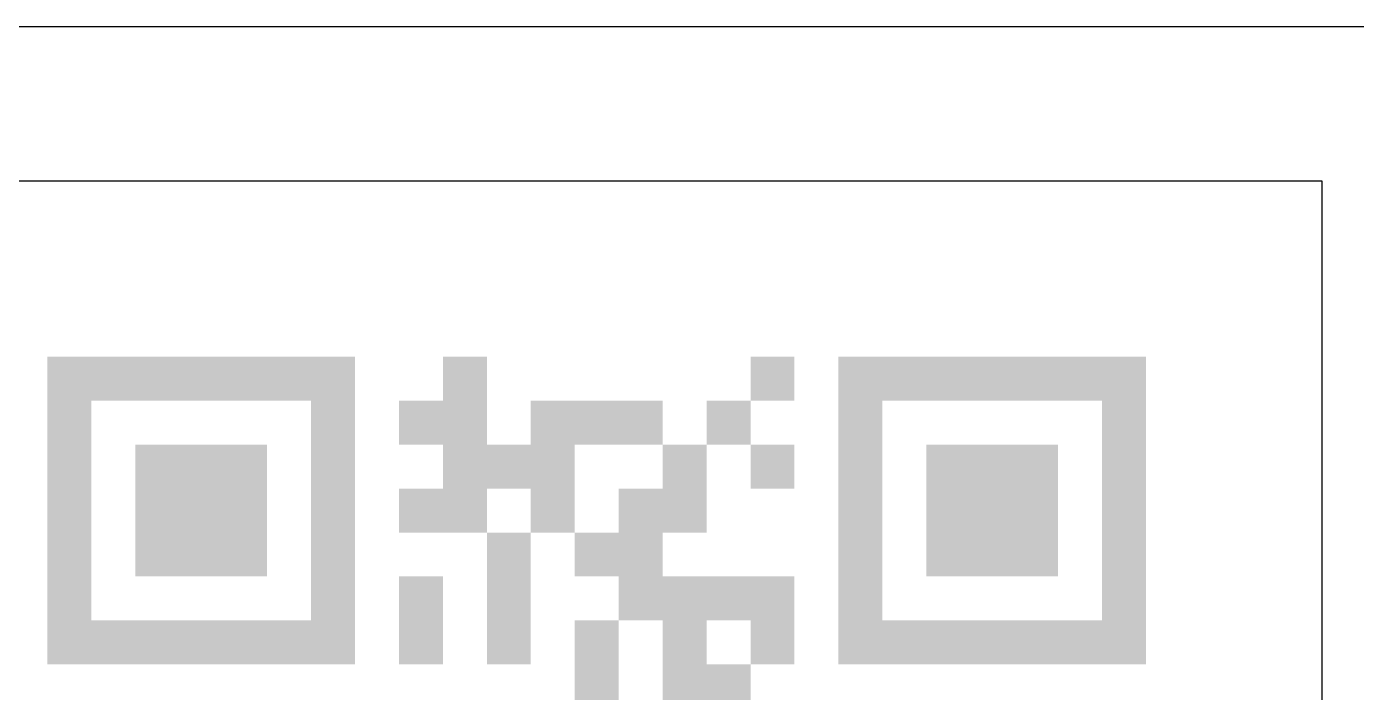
# Paper-space layout 'A0 - Landscape' of a CAD drawing. Header units: millimetres. Extents: x 0 to 1494, y 0 to 841.
# Drawn here: x 1145.86 to 1154.94, y 29.96 to 34.5 of the extents above; entities that cross this region are included whole.
import ezdxf
from ezdxf.enums import TextEntityAlignment as Align

# ---------------------------------------------------------------- set-up
doc = ezdxf.new("R2010")
doc.units = ezdxf.units.MM
for name, color, linetype in [('CDL_TITLE_BLOCK', 7, 'Continuous'), ('CDL_TITLE_BLOCK_CYAN', 4, 'Continuous'), ('CDL_TITLE_BLOCK_RED', 1, 'Continuous')]:
    doc.layers.add(name, color=color, linetype=linetype)
doc.styles.add('RHI_HEADER2017-H1_5', font='arial.ttf', dxfattribs={"height": 1.5})
doc.styles.add('RHI_HEADER2017-H2', font='arial.ttf', dxfattribs={"height": 2})
doc.styles.add('RHI_HEADER2017-H3', font='arial.ttf', dxfattribs={"height": 3})
doc.styles.add('RHI_HEADER2017-H4', font='arial.ttf', dxfattribs={"height": 4})

# ---------------------------------------------------------------- blocks, each defined once
blk = doc.blocks.new('LANDSCAPE_DIN_TITLEBLOCK_REV07_ISO7200')
at = {"layer": 'CDL_TITLE_BLOCK_CYAN'}
h = blk.add_hatch(color=256, dxfattribs=at)
h.dxf.hatch_style = 1
h.paths.add_polyline_path([(-32.7, 21.9509), (-32.7, 22.2509), (-33, 22.2509), (-33, 21.9509)])
h = blk.add_hatch(color=256, dxfattribs=at)
h.dxf.hatch_style = 1
h.paths.add_polyline_path([(-32.4, 22.2509), (-32.7, 22.2509), (-32.7, 21.9509), (-32.4, 21.9509)])
h = blk.add_hatch(color=256, dxfattribs=at)
h.dxf.hatch_style = 1
h.paths.add_polyline_path([(-32.1, 22.2509), (-32.4, 22.2509), (-32.4, 21.9509), (-32.1, 21.9509)])
h = blk.add_hatch(color=256, dxfattribs=at)
h.dxf.hatch_style = 1
h.paths.add_polyline_path([(-31.8, 22.2509), (-32.1, 22.2509), (-32.1, 21.9509), (-31.8, 21.9509)])
h = blk.add_hatch(color=256, dxfattribs=at)
h.dxf.hatch_style = 1
h.paths.add_polyline_path([(-31.5, 21.9509), (-31.5, 22.2509), (-31.8, 22.2509), (-31.8, 21.9509)])
h = blk.add_hatch(color=256, dxfattribs=at)
h.dxf.hatch_style = 1
h.paths.add_polyline_path([(-31.2, 22.2509), (-31.5, 22.2509), (-31.5, 21.9509), (-31.2, 21.9509)])
h = blk.add_hatch(color=256, dxfattribs=at)
h.dxf.hatch_style = 1
h.paths.add_polyline_path([(-31.2, 21.9509), (-30.9, 21.9509), (-30.9, 22.2509), (-31.2, 22.2509)])
h = blk.add_hatch(color=256, dxfattribs=at)
h.dxf.hatch_style = 1
h.paths.add_polyline_path([(-30, 21.9509), (-30, 22.2509), (-30.3, 22.2509), (-30.3, 21.9509)])
h = blk.add_hatch(color=256, dxfattribs=at)
h.dxf.hatch_style = 1
h.paths.add_polyline_path([(-27.9, 21.9509), (-27.9, 22.2509), (-28.2, 22.2509), (-28.2, 21.9509)])
h = blk.add_hatch(color=256, dxfattribs=at)
h.dxf.hatch_style = 1
h.paths.add_polyline_path([(-27.3, 21.9509), (-27.3, 22.2509), (-27.6, 22.2509), (-27.6, 21.9509)])
h = blk.add_hatch(color=256, dxfattribs=at)
h.dxf.hatch_style = 1
h.paths.add_polyline_path([(-27, 22.2509), (-27.3, 22.2509), (-27.3, 21.9509), (-27, 21.9509)])
h = blk.add_hatch(color=256, dxfattribs=at)
h.dxf.hatch_style = 1
h.paths.add_polyline_path([(-26.7, 22.2509), (-27, 22.2509), (-27, 21.9509), (-26.7, 21.9509)])
h = blk.add_hatch(color=256, dxfattribs=at)
h.dxf.hatch_style = 1
h.paths.add_polyline_path([(-26.4, 22.2509), (-26.7, 22.2509), (-26.7, 21.9509), (-26.4, 21.9509)])
h = blk.add_hatch(color=256, dxfattribs=at)
h.dxf.hatch_style = 1
h.paths.add_polyline_path([(-26.1, 21.9509), (-26.1, 22.2509), (-26.4, 22.2509), (-26.4, 21.9509)])
h = blk.add_hatch(color=256, dxfattribs=at)
h.dxf.hatch_style = 1
h.paths.add_polyline_path([(-25.8, 22.2509), (-26.1, 22.2509), (-26.1, 21.9509), (-25.8, 21.9509)])
h = blk.add_hatch(color=256, dxfattribs=at)
h.dxf.hatch_style = 1
h.paths.add_polyline_path([(-25.8, 21.9509), (-25.5, 21.9509), (-25.5, 22.2509), (-25.8, 22.2509)])
h = blk.add_hatch(color=256, dxfattribs=at)
h.dxf.hatch_style = 1
h.paths.add_polyline_path([(-32.7, 21.9509), (-33, 21.9509), (-33, 21.6509), (-32.7, 21.6509)])
h = blk.add_hatch(color=256, dxfattribs=at)
h.dxf.hatch_style = 1
h.paths.add_polyline_path([(-31.2, 21.9509), (-31.2, 21.6509), (-30.9, 21.6509), (-30.9, 21.9509)])
h = blk.add_hatch(color=256, dxfattribs=at)
h.dxf.hatch_style = 1
h.paths.add_polyline_path([(-30.3, 21.9509), (-30.6, 21.9509), (-30.6, 21.6509), (-30.3, 21.6509)])
h = blk.add_hatch(color=256, dxfattribs=at)
h.dxf.hatch_style = 1
h.paths.add_polyline_path([(-30, 21.6509), (-30, 21.9509), (-30.3, 21.9509), (-30.3, 21.6509)])
h = blk.add_hatch(color=256, dxfattribs=at)
h.dxf.hatch_style = 1
h.paths.add_polyline_path([(-29.7, 21.6509), (-29.4, 21.6509), (-29.4, 21.9509), (-29.7, 21.9509)])
h = blk.add_hatch(color=256, dxfattribs=at)
h.dxf.hatch_style = 1
h.paths.add_polyline_path([(-29.4, 21.6509), (-29.1, 21.6509), (-29.1, 21.9509), (-29.4, 21.9509)])
h = blk.add_hatch(color=256, dxfattribs=at)
h.dxf.hatch_style = 1
h.paths.add_polyline_path([(-28.8, 21.6509), (-28.8, 21.9509), (-29.1, 21.9509), (-29.1, 21.6509)])
h = blk.add_hatch(color=256, dxfattribs=at)
h.dxf.hatch_style = 1
h.paths.add_polyline_path([(-28.5, 21.6509), (-28.2, 21.6509), (-28.2, 21.9509), (-28.5, 21.9509)])
h = blk.add_hatch(color=256, dxfattribs=at)
h.dxf.hatch_style = 1
h.paths.add_polyline_path([(-27.3, 21.9509), (-27.6, 21.9509), (-27.6, 21.6509), (-27.3, 21.6509)])
h = blk.add_hatch(color=256, dxfattribs=at)
h.dxf.hatch_style = 1
h.paths.add_polyline_path([(-25.8, 21.9509), (-25.8, 21.6509), (-25.5, 21.6509), (-25.5, 21.9509)])
h = blk.add_hatch(color=256, dxfattribs=at)
h.dxf.hatch_style = 1
h.paths.add_polyline_path([(-32.7, 21.6509), (-33, 21.6509), (-33, 21.3509), (-32.7, 21.3509)])
h = blk.add_hatch(color=256, dxfattribs=at)
h.dxf.hatch_style = 1
h.paths.add_polyline_path([(-32.1, 21.6509), (-32.4, 21.6509), (-32.4, 21.3509), (-32.1, 21.3509)])
h = blk.add_hatch(color=256, dxfattribs=at)
h.dxf.hatch_style = 1
h.paths.add_polyline_path([(-31.8, 21.6509), (-32.1, 21.6509), (-32.1, 21.3509), (-31.8, 21.3509)])
h = blk.add_hatch(color=256, dxfattribs=at)
h.dxf.hatch_style = 1
h.paths.add_polyline_path([(-31.5, 21.3509), (-31.5, 21.6509), (-31.8, 21.6509), (-31.8, 21.3509)])
h = blk.add_hatch(color=256, dxfattribs=at)
h.dxf.hatch_style = 1
h.paths.add_polyline_path([(-31.2, 21.3509), (-30.9, 21.3509), (-30.9, 21.6509), (-31.2, 21.6509)])
h = blk.add_hatch(color=256, dxfattribs=at)
h.dxf.hatch_style = 1
h.paths.add_polyline_path([(-30, 21.6509), (-30.3, 21.6509), (-30.3, 21.3509), (-30, 21.3509)])
h = blk.add_hatch(color=256, dxfattribs=at)
h.dxf.hatch_style = 1
h.paths.add_polyline_path([(-29.7, 21.3509), (-29.7, 21.6509), (-30, 21.6509), (-30, 21.3509)])
h = blk.add_hatch(color=256, dxfattribs=at)
h.dxf.hatch_style = 1
h.paths.add_polyline_path([(-29.4, 21.6509), (-29.7, 21.6509), (-29.7, 21.3509), (-29.4, 21.3509)])
h = blk.add_hatch(color=256, dxfattribs=at)
h.dxf.hatch_style = 1
h.paths.add_polyline_path([(-28.8, 21.6509), (-28.8, 21.3509), (-28.5, 21.3509), (-28.5, 21.6509)])
h = blk.add_hatch(color=256, dxfattribs=at)
h.dxf.hatch_style = 1
h.paths.add_polyline_path([(-28.2, 21.3509), (-27.9, 21.3509), (-27.9, 21.6509), (-28.2, 21.6509)])
h = blk.add_hatch(color=256, dxfattribs=at)
h.dxf.hatch_style = 1
h.paths.add_polyline_path([(-27.3, 21.6509), (-27.6, 21.6509), (-27.6, 21.3509), (-27.3, 21.3509)])
h = blk.add_hatch(color=256, dxfattribs=at)
h.dxf.hatch_style = 1
h.paths.add_polyline_path([(-26.7, 21.6509), (-27, 21.6509), (-27, 21.3509), (-26.7, 21.3509)])
h = blk.add_hatch(color=256, dxfattribs=at)
h.dxf.hatch_style = 1
h.paths.add_polyline_path([(-26.4, 21.6509), (-26.7, 21.6509), (-26.7, 21.3509), (-26.4, 21.3509)])
h = blk.add_hatch(color=256, dxfattribs=at)
h.dxf.hatch_style = 1
h.paths.add_polyline_path([(-26.1, 21.3509), (-26.1, 21.6509), (-26.4, 21.6509), (-26.4, 21.3509)])
h = blk.add_hatch(color=256, dxfattribs=at)
h.dxf.hatch_style = 1
h.paths.add_polyline_path([(-25.8, 21.3509), (-25.5, 21.3509), (-25.5, 21.6509), (-25.8, 21.6509)])
h = blk.add_hatch(color=256, dxfattribs=at)
h.dxf.hatch_style = 1
h.paths.add_polyline_path([(-33, 21.3509), (-33, 21.0509), (-32.7, 21.0509), (-32.7, 21.3509)])
h = blk.add_hatch(color=256, dxfattribs=at)
h.dxf.hatch_style = 1
h.paths.add_polyline_path([(-32.1, 21.3509), (-32.4, 21.3509), (-32.4, 21.0509), (-32.1, 21.0509)])
h = blk.add_hatch(color=256, dxfattribs=at)
h.dxf.hatch_style = 1
h.paths.add_polyline_path([(-31.8, 21.3509), (-32.1, 21.3509), (-32.1, 21.0509), (-31.8, 21.0509)])
h = blk.add_hatch(color=256, dxfattribs=at)
h.dxf.hatch_style = 1
h.paths.add_polyline_path([(-31.5, 21.0509), (-31.5, 21.3509), (-31.8, 21.3509), (-31.8, 21.0509)])
h = blk.add_hatch(color=256, dxfattribs=at)
h.dxf.hatch_style = 1
h.paths.add_polyline_path([(-31.2, 21.3509), (-31.2, 21.0509), (-30.9, 21.0509), (-30.9, 21.3509)])
h = blk.add_hatch(color=256, dxfattribs=at)
h.dxf.hatch_style = 1
h.paths.add_polyline_path([(-30.3, 21.0509), (-30.3, 21.3509), (-30.6, 21.3509), (-30.6, 21.0509)])
h = blk.add_hatch(color=256, dxfattribs=at)
h.dxf.hatch_style = 1
h.paths.add_polyline_path([(-30, 21.0509), (-30, 21.3509), (-30.3, 21.3509), (-30.3, 21.0509)])
h = blk.add_hatch(color=256, dxfattribs=at)
h.dxf.hatch_style = 1
h.paths.add_polyline_path([(-29.7, 21.3509), (-29.7, 21.0509), (-29.4, 21.0509), (-29.4, 21.3509)])
h = blk.add_hatch(color=256, dxfattribs=at)
h.dxf.hatch_style = 1
h.paths.add_polyline_path([(-28.8, 21.0509), (-28.8, 21.3509), (-29.1, 21.3509), (-29.1, 21.0509)])
h = blk.add_hatch(color=256, dxfattribs=at)
h.dxf.hatch_style = 1
h.paths.add_polyline_path([(-28.8, 21.3509), (-28.8, 21.0509), (-28.5, 21.0509), (-28.5, 21.3509)])
h = blk.add_hatch(color=256, dxfattribs=at)
h.dxf.hatch_style = 1
h.paths.add_polyline_path([(-27.6, 21.3509), (-27.6, 21.0509), (-27.3, 21.0509), (-27.3, 21.3509)])
h = blk.add_hatch(color=256, dxfattribs=at)
h.dxf.hatch_style = 1
h.paths.add_polyline_path([(-26.7, 21.3509), (-27, 21.3509), (-27, 21.0509), (-26.7, 21.0509)])
h = blk.add_hatch(color=256, dxfattribs=at)
h.dxf.hatch_style = 1
h.paths.add_polyline_path([(-26.4, 21.3509), (-26.7, 21.3509), (-26.7, 21.0509), (-26.4, 21.0509)])
h = blk.add_hatch(color=256, dxfattribs=at)
h.dxf.hatch_style = 1
h.paths.add_polyline_path([(-26.1, 21.0509), (-26.1, 21.3509), (-26.4, 21.3509), (-26.4, 21.0509)])
h = blk.add_hatch(color=256, dxfattribs=at)
h.dxf.hatch_style = 1
h.paths.add_polyline_path([(-25.8, 21.3509), (-25.8, 21.0509), (-25.5, 21.0509), (-25.5, 21.3509)])
h = blk.add_hatch(color=256, dxfattribs=at)
h.dxf.hatch_style = 1
h.paths.add_polyline_path([(-33, 21.0509), (-33, 20.7509), (-32.7, 20.7509), (-32.7, 21.0509)])
h = blk.add_hatch(color=256, dxfattribs=at)
h.dxf.hatch_style = 1
h.paths.add_polyline_path([(-32.1, 21.0509), (-32.4, 21.0509), (-32.4, 20.7509), (-32.1, 20.7509)])
h = blk.add_hatch(color=256, dxfattribs=at)
h.dxf.hatch_style = 1
h.paths.add_polyline_path([(-31.8, 21.0509), (-32.1, 21.0509), (-32.1, 20.7509), (-31.8, 20.7509)])
h = blk.add_hatch(color=256, dxfattribs=at)
h.dxf.hatch_style = 1
h.paths.add_polyline_path([(-31.5, 20.7509), (-31.5, 21.0509), (-31.8, 21.0509), (-31.8, 20.7509)])
h = blk.add_hatch(color=256, dxfattribs=at)
h.dxf.hatch_style = 1
h.paths.add_polyline_path([(-30.9, 21.0509), (-31.2, 21.0509), (-31.2, 20.7509), (-30.9, 20.7509)])
h = blk.add_hatch(color=256, dxfattribs=at)
h.dxf.hatch_style = 1
h.paths.add_polyline_path([(-29.7, 21.0509), (-30, 21.0509), (-30, 20.7509), (-29.7, 20.7509)])
h = blk.add_hatch(color=256, dxfattribs=at)
h.dxf.hatch_style = 1
h.paths.add_polyline_path([(-29.1, 20.7509), (-29.1, 21.0509), (-29.4, 21.0509), (-29.4, 20.7509)])
h = blk.add_hatch(color=256, dxfattribs=at)
h.dxf.hatch_style = 1
h.paths.add_polyline_path([(-28.8, 20.7509), (-28.8, 21.0509), (-29.1, 21.0509), (-29.1, 20.7509)])
h = blk.add_hatch(color=256, dxfattribs=at)
h.dxf.hatch_style = 1
h.paths.add_polyline_path([(-27.6, 21.0509), (-27.6, 20.7509), (-27.3, 20.7509), (-27.3, 21.0509)])
h = blk.add_hatch(color=256, dxfattribs=at)
h.dxf.hatch_style = 1
h.paths.add_polyline_path([(-26.7, 21.0509), (-27, 21.0509), (-27, 20.7509), (-26.7, 20.7509)])
h = blk.add_hatch(color=256, dxfattribs=at)
h.dxf.hatch_style = 1
h.paths.add_polyline_path([(-26.4, 21.0509), (-26.7, 21.0509), (-26.7, 20.7509), (-26.4, 20.7509)])
h = blk.add_hatch(color=256, dxfattribs=at)
h.dxf.hatch_style = 1
h.paths.add_polyline_path([(-26.1, 20.7509), (-26.1, 21.0509), (-26.4, 21.0509), (-26.4, 20.7509)])
h = blk.add_hatch(color=256, dxfattribs=at)
h.dxf.hatch_style = 1
h.paths.add_polyline_path([(-25.5, 21.0509), (-25.8, 21.0509), (-25.8, 20.7509), (-25.5, 20.7509)])
h = blk.add_hatch(color=256, dxfattribs=at)
h.dxf.hatch_style = 1
h.paths.add_polyline_path([(-33, 20.7509), (-33, 20.4509), (-32.7, 20.4509), (-32.7, 20.7509)])
h = blk.add_hatch(color=256, dxfattribs=at)
h.dxf.hatch_style = 1
h.paths.add_polyline_path([(-30.9, 20.7509), (-31.2, 20.7509), (-31.2, 20.4509), (-30.9, 20.4509)])
h = blk.add_hatch(color=256, dxfattribs=at)
h.dxf.hatch_style = 1
h.paths.add_polyline_path([(-30.6, 20.7509), (-30.6, 20.4509), (-30.3, 20.4509), (-30.3, 20.7509)])
h = blk.add_hatch(color=256, dxfattribs=at)
h.dxf.hatch_style = 1
h.paths.add_polyline_path([(-29.7, 20.4509), (-29.7, 20.7509), (-30, 20.7509), (-30, 20.4509)])
h = blk.add_hatch(color=256, dxfattribs=at)
h.dxf.hatch_style = 1
h.paths.add_polyline_path([(-28.8, 20.7509), (-29.1, 20.7509), (-29.1, 20.4509), (-28.8, 20.4509)])
h = blk.add_hatch(color=256, dxfattribs=at)
h.dxf.hatch_style = 1
h.paths.add_polyline_path([(-28.5, 20.4509), (-28.5, 20.7509), (-28.8, 20.7509), (-28.8, 20.4509)])
h = blk.add_hatch(color=256, dxfattribs=at)
h.dxf.hatch_style = 1
h.paths.add_polyline_path([(-28.2, 20.4509), (-28.2, 20.7509), (-28.5, 20.7509), (-28.5, 20.4509)])
h = blk.add_hatch(color=256, dxfattribs=at)
h.dxf.hatch_style = 1
h.paths.add_polyline_path([(-27.9, 20.4509), (-27.9, 20.7509), (-28.2, 20.7509), (-28.2, 20.4509)])
h = blk.add_hatch(color=256, dxfattribs=at)
h.dxf.hatch_style = 1
h.paths.add_polyline_path([(-27.6, 20.7509), (-27.6, 20.4509), (-27.3, 20.4509), (-27.3, 20.7509)])
h = blk.add_hatch(color=256, dxfattribs=at)
h.dxf.hatch_style = 1
h.paths.add_polyline_path([(-25.5, 20.7509), (-25.8, 20.7509), (-25.8, 20.4509), (-25.5, 20.4509)])
h = blk.add_hatch(color=256, dxfattribs=at)
h.dxf.hatch_style = 1
h.paths.add_polyline_path([(-32.7, 20.1509), (-32.7, 20.4509), (-33, 20.4509), (-33, 20.1509)])
h = blk.add_hatch(color=256, dxfattribs=at)
h.dxf.hatch_style = 1
h.paths.add_polyline_path([(-32.4, 20.4509), (-32.7, 20.4509), (-32.7, 20.1509), (-32.4, 20.1509)])
h = blk.add_hatch(color=256, dxfattribs=at)
h.dxf.hatch_style = 1
h.paths.add_polyline_path([(-32.1, 20.1509), (-32.1, 20.4509), (-32.4, 20.4509), (-32.4, 20.1509)])
h = blk.add_hatch(color=256, dxfattribs=at)
h.dxf.hatch_style = 1
h.paths.add_polyline_path([(-31.8, 20.1509), (-31.8, 20.4509), (-32.1, 20.4509), (-32.1, 20.1509)])
h = blk.add_hatch(color=256, dxfattribs=at)
h.dxf.hatch_style = 1
h.paths.add_polyline_path([(-31.5, 20.4509), (-31.8, 20.4509), (-31.8, 20.1509), (-31.5, 20.1509)])
h = blk.add_hatch(color=256, dxfattribs=at)
h.dxf.hatch_style = 1
h.paths.add_polyline_path([(-31.5, 20.4509), (-31.5, 20.1509), (-31.2, 20.1509), (-31.2, 20.4509)])
h = blk.add_hatch(color=256, dxfattribs=at)
h.dxf.hatch_style = 1
h.paths.add_polyline_path([(-31.2, 20.4509), (-31.2, 20.1509), (-30.9, 20.1509), (-30.9, 20.4509)])
h = blk.add_hatch(color=256, dxfattribs=at)
h.dxf.hatch_style = 1
h.paths.add_polyline_path([(-30.6, 20.1509), (-30.3, 20.1509), (-30.3, 20.4509), (-30.6, 20.4509)])
h = blk.add_hatch(color=256, dxfattribs=at)
h.dxf.hatch_style = 1
h.paths.add_polyline_path([(-29.7, 20.1509), (-29.7, 20.4509), (-30, 20.4509), (-30, 20.1509)])
h = blk.add_hatch(color=256, dxfattribs=at)
h.dxf.hatch_style = 1
h.paths.add_polyline_path([(-29.1, 20.1509), (-29.1, 20.4509), (-29.4, 20.4509), (-29.4, 20.1509)])
h = blk.add_hatch(color=256, dxfattribs=at)
h.dxf.hatch_style = 1
h.paths.add_polyline_path([(-28.5, 20.4509), (-28.8, 20.4509), (-28.8, 20.1509), (-28.5, 20.1509)])
h = blk.add_hatch(color=256, dxfattribs=at)
h.dxf.hatch_style = 1
h.paths.add_polyline_path([(-28.2, 20.4509), (-28.2, 20.1509), (-27.9, 20.1509), (-27.9, 20.4509)])
h = blk.add_hatch(color=256, dxfattribs=at)
h.dxf.hatch_style = 1
h.paths.add_polyline_path([(-27.3, 20.1509), (-27.3, 20.4509), (-27.6, 20.4509), (-27.6, 20.1509)])
h = blk.add_hatch(color=256, dxfattribs=at)
h.dxf.hatch_style = 1
h.paths.add_polyline_path([(-27, 20.4509), (-27.3, 20.4509), (-27.3, 20.1509), (-27, 20.1509)])
h = blk.add_hatch(color=256, dxfattribs=at)
h.dxf.hatch_style = 1
h.paths.add_polyline_path([(-26.7, 20.1509), (-26.7, 20.4509), (-27, 20.4509), (-27, 20.1509)])
h = blk.add_hatch(color=256, dxfattribs=at)
h.dxf.hatch_style = 1
h.paths.add_polyline_path([(-26.4, 20.1509), (-26.4, 20.4509), (-26.7, 20.4509), (-26.7, 20.1509)])
h = blk.add_hatch(color=256, dxfattribs=at)
h.dxf.hatch_style = 1
h.paths.add_polyline_path([(-26.1, 20.4509), (-26.4, 20.4509), (-26.4, 20.1509), (-26.1, 20.1509)])
h = blk.add_hatch(color=256, dxfattribs=at)
h.dxf.hatch_style = 1
h.paths.add_polyline_path([(-26.1, 20.4509), (-26.1, 20.1509), (-25.8, 20.1509), (-25.8, 20.4509)])
h = blk.add_hatch(color=256, dxfattribs=at)
h.dxf.hatch_style = 1
h.paths.add_polyline_path([(-25.8, 20.4509), (-25.8, 20.1509), (-25.5, 20.1509), (-25.5, 20.4509)])
h = blk.add_hatch(color=256, dxfattribs=at)
h.dxf.hatch_style = 1
h.paths.add_polyline_path([(-29.4, 19.8509), (-29.1, 19.8509), (-29.1, 20.1509), (-29.4, 20.1509)])
h = blk.add_hatch(color=256, dxfattribs=at)
h.dxf.hatch_style = 1
h.paths.add_polyline_path([(-28.5, 19.8509), (-28.5, 20.1509), (-28.8, 20.1509), (-28.8, 19.8509)])
h = blk.add_hatch(color=256, dxfattribs=at)
h.dxf.hatch_style = 1
h.paths.add_polyline_path([(-28.2, 20.1509), (-28.5, 20.1509), (-28.5, 19.8509), (-28.2, 19.8509)])
at = {"layer": 'CDL_TITLE_BLOCK'}
blk.add_line((-91, 24.5018), (0, 24.5018), dxfattribs=at)
at = {"layer": 'CDL_TITLE_BLOCK_CYAN'}
blk.add_lwpolyline([(-34.2, 23.4509), (-24.3, 23.4509), (-24.3, 13.5509), (-34.2, 13.5509)], close=True, dxfattribs=at)
at = {"layer": 'CDL_TITLE_BLOCK'}
for tag, height, style, p in [('CONSIGNEE-1', 3, 'RHI_HEADER2017-H3', (-178.5, 51.6119)), ('CONSIGNEE-2', 3, 'RHI_HEADER2017-H3', (-178.5, 47.1119)), ('COUNTRY_CONSIGNEE', 2, 'RHI_HEADER2017-H2', (-178.5, 43.9079)), ('CLIENT', 3, 'RHI_HEADER2017-H3', (-178.5, 35.6119)), ('COUNTRY_CLIENT', 2, 'RHI_HEADER2017-H2', (-178.5, 32.4079)), ('UNIT_1ST_LANGUAGE', 3, 'RHI_HEADER2017-H3', (-178.5, 24.1119)), ('UNIT_DISCRIPTION_1_1ST_LANGUAGE', 2, 'RHI_HEADER2017-H2', (-178.5, 20.9079)), ('UNIT_DISCRIPTION_2_1ST_LANGUAGE', 2, 'RHI_HEADER2017-H2', (-178.5, 17.4079)), ('UNIT_2ND_LANGUAGE', 3, 'RHI_HEADER2017-H3', (-178.5, 11.6119)), ('UNIT_DISCRIPTION_1_2ND_LANGUAGE', 2, 'RHI_HEADER2017-H2', (-178.5, 8.4079)), ('UNIT_DISCRIPTION_2_2ND_LANGUAGE', 2, 'RHI_HEADER2017-H2', (-178.5, 4.9079))]:
    blk.add_attdef(tag, text='', height=height, dxfattribs=dict(at, style=style)).set_placement(p, align=Align.BOTTOM_LEFT)
at = {"layer": 'CDL_TITLE_BLOCK', "style": 'RHI_HEADER2017-H4'}
for tag, p in [('GEN-TITLE-SCA{5.42}', (-9.75, 29.0229)), ('SIZE', (-84, 4.5)), ('DWG_NO', (-63, 4.5)), ('OF', (-5.75, 4.5)), ('REV', (-43.25, 4.5)), ('PA.', (-17.25, 4.5))]:
    blk.add_attdef(tag, text='', height=3.5, dxfattribs=at).set_placement(p, align=Align.MIDDLE_CENTER)
at = {"layer": 'CDL_TITLE_BLOCK_CYAN', "style": 'RHI_HEADER2017-H2'}
for tag, p in [('REV_4_STATE', (-169.0504, 109.8154)), ('REV_4_CHECKING_DATE', (-128.4006, 109.8154)), ('REV_4_CHECKED_BY', (-113.9006, 109.8154)), ('REV_4', (-176.3501, 109.8154)), ('REV_4_DATE_DRAWN', (-157.4006, 109.8154)), ('REV_4_DRAWN_BY', (-142.9006, 109.8154)), ('REV_3', (-176.3501, 104.0654)), ('REV_3_STATE', (-169.0504, 104.0654)), ('REV_3_DATE_DRAWN', (-157.4006, 104.0654)), ('REV_3_DRAWN_BY', (-142.9006, 104.0654)), ('REV_3_CHECKING_DATE', (-128.4006, 104.0654)), ('REV_3_CHECKED_BY', (-113.9006, 104.0654)), ('REV_2', (-176.3501, 98.5654)), ('REV_2_STATE', (-169.0504, 98.5654)), ('REV_2_DATE_DRAWN', (-157.4006, 98.5654)), ('REV_2_DRAWN_BY', (-142.9006, 98.5654)), ('REV_2_CHECKING_DATE', (-128.4006, 98.5654)), ('REV_2_CHECKED_BY', (-113.9006, 98.5654)), ('REV_1', (-176.3501, 93.0654)), ('REV_1_STATE', (-169.0504, 93.0654)), ('REV_1_DATE_DRAWN', (-157.4006, 93.0654)), ('REV_1_DRAWN_BY', (-142.9006, 93.0654)), ('REV_1_CHECKING_DATE', (-128.4006, 93.0654)), ('REV_1_CHECKED_BY', (-113.9006, 93.0654))]:
    blk.add_attdef(tag, text='', height=2, dxfattribs=at).set_placement(p, align=Align.MIDDLE_CENTER)
for tag, p in [('REV_4_MODIFICATION', (-105.4006, 109.8154)), ('REV_3_MODIFICATION', (-105.4006, 104.0654)), ('REV_2_MODIFICATION', (-105.4006, 98.5654)), ('REV_1_MODIFICATION', (-105.4006, 93.0654))]:
    blk.add_attdef(tag, text='', height=2, dxfattribs=at).set_placement(p, align=Align.MIDDLE_LEFT)
at = {"layer": 'CDL_TITLE_BLOCK_RED', "style": 'RHI_HEADER2017-H3'}
for tag, p in [('APPROVAL_COMPANY', (-173.4, 152.8154)), ('APPROVAL_BY', (-157.5, 128.3154)), ('APPROVAL_DATE', (-157.5, 122.3154))]:
    blk.add_attdef(tag, text='', height=3, dxfattribs=at).set_placement(p, align=Align.MIDDLE_LEFT)
at = {"layer": 'CDL_TITLE_BLOCK_RED'}
for tag, height, style, p in [('APPROVED', 1.5, 'RHI_HEADER2017-H1_5', (-88.4, 146.8154)), ('APPR_AS_CORR', 1.5, 'RHI_HEADER2017-H1_5', (-88.4, 142.3154)), ('REV_RESUB', 1.5, 'RHI_HEADER2017-H1_5', (-88.4, 137.8154)), ('REJECTED', 1.5, 'RHI_HEADER2017-H1_5', (-88.4, 133.3154)), ('CREATION_DATE', 2, 'RHI_HEADER2017-H2', (-62.2064, 31.2518)), ('DRAWN_BY', 2, 'RHI_HEADER2017-H2', (-46, 31.2518)), ('CHECKING_DATE', 2, 'RHI_HEADER2017-H2', (-62, 26.7518)), ('CHECKED_BY', 2, 'RHI_HEADER2017-H2', (-46, 26.7518)), ('FORMER', 1.5, 'RHI_HEADER2017-H1_5', (-9.75, 15.9536))]:
    blk.add_attdef(tag, text='', height=height, dxfattribs=dict(at, style=style)).set_placement(p, align=Align.MIDDLE_CENTER)

psp = doc.layouts.new('A0 - Landscape')

# ---------------------------------------------------------------- block references
at = {"lineweight": 0}
psp.add_blockref('LANDSCAPE_DIN_TITLEBLOCK_REV07_ISO7200', (1179, 10), dxfattribs=at)

doc.saveas('drawing.dxf')
